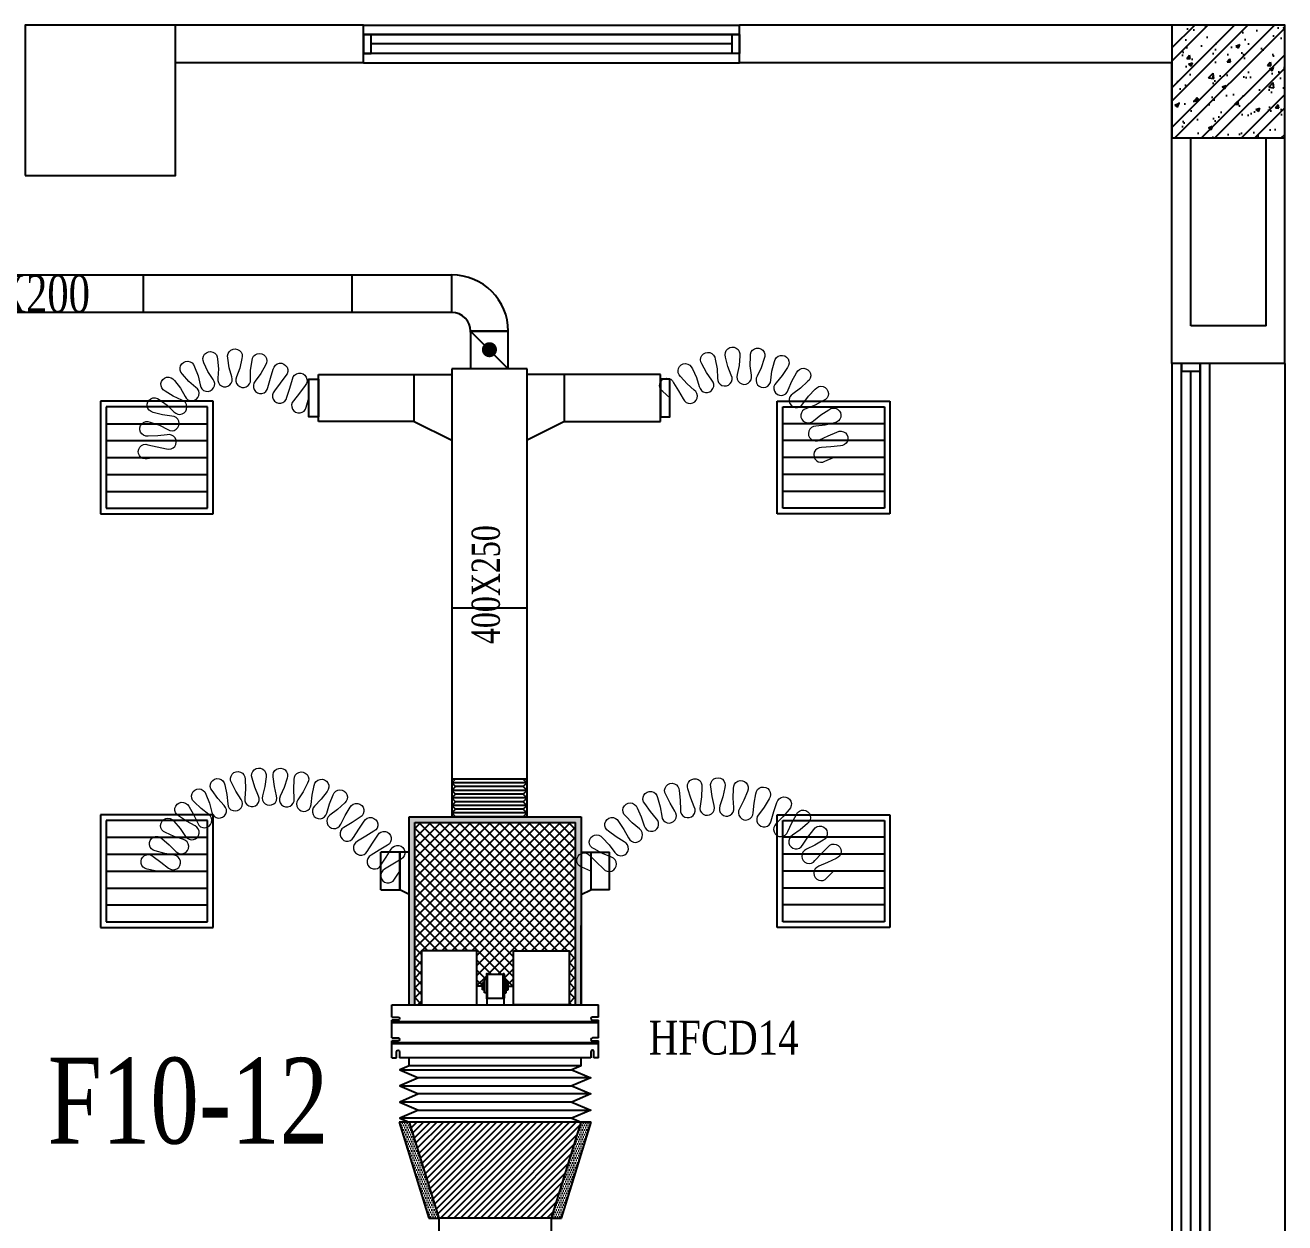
# Model space of a CAD drawing. Header units: metres. Extents: x 352651 to 1421851, y -87441 to -24441.
# Drawn here: x 1211332 to 1218032, y -62831 to -56460 of the extents above; entities that cross this region are included whole.
import ezdxf
from ezdxf.enums import TextEntityAlignment as Align

# ---------------------------------------------------------------- set-up
doc = ezdxf.new("R2010")
doc.units = ezdxf.units.M
doc.header["$LTSCALE"] = 300
doc.header["$MEASUREMENT"] = 0
for name, color, linetype in [('bat noi mem', 4, 'CONTINUOUS'), ('CUA', 8, 'CONTINUOUS'), ('CUAGIO', 2, 'CONTINUOUS'), ('KT', 1, 'CONTINUOUS'), ('NOITHAT', 145, 'CONTINUOUS'), ('THAY', 9, 'CONTINUOUS'), ('thiet bi', 11, 'CONTINUOUS'), ('TUONG', 7, 'CONTINUOUS'), ('vach', 6, 'CONTINUOUS')]:
    doc.layers.add(name, color=color, linetype=linetype)
doc.layers.add('noi mem', color=5, linetype='BATTING', lineweight=0)
doc.styles.add('PHU', font='vntimeh.shx', dxfattribs={"width": 0.8})
doc.styles.add('ROMANS', font='romans.shx', dxfattribs={"width": 0.75, "bigfont": 'romancvn.shx'})
doc.linetypes.add('BATTING', pattern='A,0.0001,-0.1,[134,ltypeshp.shx,S=0.1,R=0,X=-0.1,Y=0],-0.2,[134,ltypeshp.shx,S=0.1,R=180,X=0.1,Y=0],-0.1', length=0.4001)
pattern_1 = [(180, (1769500.941, -4848.227), (-6.25, 12.5), [0, -12.5])]

# ---------------------------------------------------------------- blocks, each defined once
blk = doc.blocks.new('cot1')
at = {"layer": 'vach'}
blk.add_lwpolyline([(-400, -400), (400, -400), (400, 400), (-400, 400)], close=True, dxfattribs=at)
blk = doc.blocks.new('SAG')
at = {"layer": 'CUAGIO'}
for p, q in [((-300, 300), (-300, -300)), ((300, 300), (-300, 300)), ((300, -300), (300, 300)), ((-300, -300), (300, -300))]:
    blk.add_line(p, q, dxfattribs=at)
at = {"layer": 'CUAGIO', "color": 8}
for p, q in [((-270, 270), (-270, -270)), ((270, 270), (-270, 270)), ((-180, -270), (-180, 270)), ((-90, -270), (-90, 270)), ((0, -270), (0, 270)), ((90, -270), (90, 270)), ((180, -270), (180, 270)), ((270, -270), (270, 270)), ((-270, -270), (270, -270))]:
    blk.add_line(p, q, dxfattribs=at)

msp = doc.modelspace()

# ---------------------------------------------------------------- hatches: boundary and pattern name
at = {"layer": 'CUAGIO'}
h = msp.add_hatch(dxfattribs=at)
h.set_pattern_fill('DOTS', color=2, scale=200, style=0)
h.set_pattern_definition([(0, (615295.287, -31132.811), (6.25, 12.5), [0, -12.5])])
h.paths.add_polyline_path([(1214260.1, -60700.3), (1214260.1, -61670.3), (1214290.1, -61670.3), (1214290.1, -60670.3), (1213374.1, -60670.3), (1213374.1, -61670.3), (1213404.1, -61670.3), (1213404.1, -60700.3)])
at = {"layer": 'CUAGIO', "ltscale": 1.5}
h = msp.add_hatch(dxfattribs=at)
h.set_pattern_fill('ANSI37', color=9, scale=300, style=0)
h.set_pattern_definition([(45, (662710.247, -1069.766), (-26.5165043, 26.5165043), []), (135, (662710.247, -1069.766), (-26.5165043, -26.5165043), [])])
h.paths.add_polyline_path([(1213735.3, -61384.3), (1213735.3, -61571.7), (1213764.7, -61571.7), (1213764.7, -61551.5), (1213775.3, -61551.5), (1213775.3, -61535.7), (1213785.2, -61535.7), (1213785.2, -61510.8, -1), (1213791.7, -61508.7), (1213874, -61508.7, -1), (1213880.5, -61510.8), (1213880.5, -61535.7), (1213890.4, -61535.7), (1213890.4, -61551.5), (1213900.9, -61551.5), (1213900.9, -61571.7), (1213930.3, -61571.7), (1213930.3, -61384.3), (1214225.3, -61384.3), (1214225.3, -61670.3), (1214260.1, -61670.3), (1214260.1, -60700.3), (1213404.1, -60700.3), (1213404.1, -61670.3), (1213440.3, -61670.3), (1213440.3, -61384.3)])
at = {"layer": 'CUAGIO'}
h = msp.add_hatch(dxfattribs=at)
h.set_pattern_fill('DOTS', color=2, scale=200, angle=180, style=0)
h.set_pattern_definition(pattern_1)
h.paths.add_polyline_path([(1213532.1, -62805.3), (1213479.8, -62805.3), (1213321.8, -62295.3), (1213374.1, -62295.3)])
h = msp.add_hatch(dxfattribs=at)
h.set_pattern_fill('ANSI31', color=256, scale=200, style=0)
h.set_pattern_definition([(45, (356591.88, -88621.382), (-17.6776695, 17.6776695), [])])
h.paths.add_polyline_path([(1213374.1, -62295.3), (1213532.1, -62805.3), (1214132.1, -62805.3), (1214290.1, -62295.3)])
h = msp.add_hatch(dxfattribs=at)
h.set_pattern_fill('DOTS', color=2, scale=200, angle=180, style=0)
h.set_pattern_definition(pattern_1)
h.paths.add_polyline_path([(1214184.5, -62805.3), (1214132.1, -62805.3), (1214290.1, -62295.3), (1214342.5, -62295.3)])
at = {"layer": 'NOITHAT', "linetype": 'Continuous'}
h = msp.add_hatch(dxfattribs=at)
h.set_pattern_fill('ANSI32,_O', color=256, scale=400)
h.set_pattern_definition([(45, (847834.75, -369750.56), (-106.066017, 106.066017), []), (45, (847905.46, -369750.56), (-106.066017, 106.066017), [])])
h.paths.add_polyline_path([(1217732.1, -56859.6), (1217732.1, -56459.6), (1217432.1, -56459.6), (1217432.1, -56859.6)])
h.paths.add_polyline_path([(1218032.1, -56859.6), (1218032.1, -56459.6), (1217732.1, -56459.6), (1217732.1, -56859.6)])
h.paths.add_polyline_path([(1217732.1, -56859.6), (1217732.1, -57059.6), (1218032.1, -57059.6), (1218032.1, -56859.6)])
h.paths.add_polyline_path([(1217732.1, -57059.6), (1217732.1, -56859.6), (1217432.1, -56859.6), (1217432.1, -57059.6)])
h = msp.add_hatch(dxfattribs=at)
h.set_pattern_fill('AR-CONC,_O', color=256, scale=30)
h.set_pattern_definition([(50, (847834.75, -369750.56), (215.178055, -18.82564), [22.5, -247.5]), (355, (847834.75, -369750.56), (-41.6254, 225.65764), [18, -198]), (100.4514, (847852.68, -369752.12), (173.552815, 206.83186), [19.12206, -210.34263]), (46.1842, (847834.75, -369690.56), (320.17231, -49.6557), [33.75, -371.25]), (96.6356, (847861.43, -369694.7), (280.39881, 292.23536), [28.68309, -315.5139]), (351.1842, (847834.75, -369690.56), (280.39858, 292.23558), [27, -297]), (21, (847864.75, -369705.56), (179.072116, -120.78567), [22.5, -247.5]), (326, (847864.75, -369705.56), (72.9946, 217.54501), [18, -198]), (71.4514, (847879.68, -369715.62), (252.06679, 96.75915), [19.12206, -210.34263]), (37.5, (847834.75, -369750.556), (3.647957, 99.868156), [0, -195.6, 0, -201, 0, -198.75]), (7.5, (847834.75, -369750.56), (78.920861, 118.323514), [0, -114.6, 0, -191.1, 0, -75.75]), (327.5, (847767.85, -369750.556), (160.146731, -6.766462), [0, -75, 0, -234, 0, -310.5]), (317.5, (847737.85, -369750.56), (174.95585, 30.031495), [0, -97.5, 0, -155.4, 0, -220.5])])
h.paths.add_polyline_path([(1217732.1, -56859.6), (1217732.1, -56459.6), (1217432.1, -56459.6), (1217432.1, -56859.6)])
h.paths.add_polyline_path([(1218032.1, -56859.6), (1218032.1, -56459.6), (1217732.1, -56459.6), (1217732.1, -56859.6)])
h.paths.add_polyline_path([(1217732.1, -56859.6), (1217732.1, -57059.6), (1218032.1, -57059.6), (1218032.1, -56859.6)])
h.paths.add_polyline_path([(1217732.1, -57059.6), (1217732.1, -56859.6), (1217432.1, -56859.6), (1217432.1, -57059.6)])

# ---------------------------------------------------------------- linework, layer by layer
at = {"layer": 'bat noi mem'}
for p, q in [((1214001.5, -60470.3), (1213601.5, -60470.3)), ((1214001.5, -60490.3), (1213601.5, -60490.3)), ((1213601.5, -60490.3), (1213621.5, -60510.3)), ((1213981.5, -60470.3), (1214001.5, -60490.3)), ((1214001.5, -60490.3), (1213981.5, -60510.3)), ((1213621.5, -60510.3), (1213601.5, -60530.3)), ((1214001.5, -60530.3), (1213601.5, -60530.3)), ((1213601.5, -60530.3), (1213621.5, -60550.3)), ((1213621.5, -60550.3), (1213601.5, -60570.3)), ((1213981.5, -60510.3), (1213621.5, -60510.3)), ((1213981.5, -60550.3), (1213621.5, -60550.3)), ((1213981.5, -60510.3), (1214001.5, -60530.3)), ((1214001.5, -60530.3), (1213981.5, -60550.3)), ((1213981.5, -60550.3), (1214001.5, -60570.3)), ((1214001.5, -60570.3), (1213601.5, -60570.3)), ((1213601.5, -60570.3), (1213621.5, -60590.3)), ((1213621.5, -60590.3), (1213601.5, -60610.3)), ((1214001.5, -60610.3), (1213601.5, -60610.3)), ((1213601.5, -60610.3), (1213621.5, -60630.3)), ((1213621.5, -60630.3), (1213601.5, -60650.3)), ((1213981.5, -60590.3), (1213621.5, -60590.3)), ((1213981.5, -60630.3), (1213621.5, -60630.3)), ((1214001.5, -60570.3), (1213981.5, -60590.3)), ((1213981.5, -60590.3), (1214001.5, -60610.3)), ((1214001.5, -60610.3), (1213981.5, -60630.3)), ((1213981.5, -60630.3), (1214001.5, -60650.3)), ((1214001.5, -60650.3), (1213601.5, -60650.3)), ((1213601.5, -60650.3), (1213621.5, -60670.3)), ((1213981.5, -60670.3), (1213621.5, -60670.3)), ((1214001.5, -60650.3), (1213981.5, -60670.3)), ((1213324.1, -62016.7), (1214240.1, -62016.7)), ((1213324.1, -62102.4), (1214240.1, -62102.4)), ((1214340.1, -62059.5), (1213424.1, -62059.5)), ((1214340.1, -62145.3), (1213424.1, -62145.3)), ((1214240.1, -62188.1), (1213324.1, -62188.1)), ((1213424.1, -62231), (1214340.1, -62231)), ((1214240.1, -62273.8), (1213324.1, -62273.8)), ((1214290.1, -62295.3), (1213374.1, -62295.3))]:
    msp.add_line(p, q, dxfattribs=at)
for points in [[(1213374.1, -61995.3), (1213324.1, -62016.7), (1213424.1, -62059.5), (1213324.1, -62102.4), (1213424.1, -62145.3), (1213324.1, -62188.1), (1213424.1, -62231), (1213324.1, -62273.8), (1213374.1, -62295.3)], [(1214290.1, -61995.3), (1214240.1, -62016.7), (1214340.1, -62059.5), (1214240.1, -62102.4), (1214340.1, -62145.3), (1214240.1, -62188.1), (1214340.1, -62231), (1214240.1, -62273.8), (1214290.1, -62295.3)]]:
    msp.add_lwpolyline(points, dxfattribs=at)
at = {"layer": 'CUA', "linetype": 'Continuous'}
for p, q in [((1213132.1, -56509.6), (1215132.1, -56509.6)), ((1215132.1, -56509.6), (1213132.1, -56509.6)), ((1215132.1, -56609.6), (1213132.1, -56609.6)), ((1215092.1, -56559.6), (1213172.1, -56559.6)), ((1217482.1, -63459.6), (1217482.1, -58259.6)), ((1217582.1, -58259.6), (1217582.1, -63459.6)), ((1217582.1, -63459.6), (1217582.1, -58259.6)), ((1217532.1, -63419.6), (1217532.1, -58299.6))]:
    msp.add_line(p, q, dxfattribs=at)
for points in [[(1213132.1, -56609.6), (1213172.1, -56609.6), (1213172.1, -56509.6), (1213132.1, -56509.6)], [(1215132.1, -56609.6), (1215092.1, -56609.6), (1215092.1, -56509.6), (1215132.1, -56509.6)], [(1217482.1, -58259.6), (1217482.1, -58299.6), (1217582.1, -58299.6), (1217582.1, -58259.6)]]:
    msp.add_lwpolyline(points, close=True, dxfattribs=at)
at = {"layer": 'CUAGIO'}
for p, q in [((1207519.6, -57788.1), (1213601.5, -57788.1)), ((1211959.6, -57788.1), (1211959.6, -57988.1)), ((1213069.6, -57788.1), (1213069.6, -57988.1)), ((1213601.5, -57988.1), (1213601.5, -57788.1)), ((1213601.5, -57988.1), (1202679.4, -57988.1)), ((1213901.5, -58088.1), (1213701.5, -58088.1)), ((1213701.5, -58088.1), (1213901.5, -58287.8)), ((1213701.5, -58092.1), (1213701.5, -58088.1)), ((1213701.5, -58088.1), (1213901.5, -58088.1)), ((1213901.5, -58287.8), (1213901.5, -58088.8)), ((1213701.5, -58092.1), (1213701.5, -58287.8)), ((1213601.5, -58287.8), (1213601.5, -60670.3)), ((1214001.5, -58287.8), (1213601.5, -58287.8)), ((1213901.5, -58287.8), (1213701.5, -58287.8)), ((1214001.5, -60670.3), (1214001.5, -58287.8)), ((1212891.5, -58567.7), (1212891.5, -58317.7)), ((1212891.5, -58317.7), (1213601.5, -58317.7)), ((1212901.5, -58317.7), (1213601.5, -58317.7)), ((1213401.5, -58567.7), (1213401.5, -58317.7)), ((1213401.5, -58567.7), (1213401.5, -58317.7)), ((1214701.4, -58317.7), (1214001.5, -58317.7)), ((1214711.4, -58317.7), (1214001.5, -58317.7)), ((1214201.5, -58567.7), (1214201.5, -58317.7)), ((1214201.5, -58567.7), (1214201.5, -58317.7)), ((1214711.4, -58567.7), (1214711.4, -58317.7)), ((1213401.5, -58567.7), (1212891.5, -58567.7)), ((1213401.5, -58567.7), (1212901.5, -58567.7)), ((1213401.5, -58567.7), (1213601.5, -58667.7)), ((1213401.5, -58567.7), (1213601.5, -58667.7)), ((1214201.5, -58567.7), (1214001.5, -58667.7)), ((1214201.5, -58567.7), (1214001.5, -58667.7)), ((1214201.5, -58567.7), (1214701.4, -58567.7)), ((1214201.5, -58567.7), (1214711.4, -58567.7)), ((1214001.5, -59560.3), (1213601.5, -59560.3)), ((1213901.5, -59560.3), (1213701.5, -59560.3)), ((1213404.1, -61670.3), (1213404.1, -60700.3)), ((1214260.1, -61670.3), (1214260.1, -60700.3)), ((1213224.4, -61059.6), (1213224.4, -60859.6)), ((1213324.1, -60859.6), (1213224.4, -60859.6)), ((1213324.1, -61059.6), (1213324.1, -60859.6)), ((1213324.1, -60859.6), (1213324.1, -61059.6)), ((1213324.1, -60859.6), (1213324.1, -61059.6)), ((1214340.1, -60859.6), (1214340.1, -61059.6)), ((1214340.1, -60859.6), (1214340.1, -61059.6)), ((1214340.1, -60859.6), (1214340.1, -61059.6)), ((1214340.1, -60859.6), (1214439.8, -60859.6)), ((1214439.8, -61059.6), (1214439.8, -60859.6)), ((1214290.1, -61670.3), (1214290.1, -61248.9))]:
    msp.add_line(p, q, dxfattribs=at)
at = {"layer": 'CUAGIO', "color": 2}
for p, q in [((1213374.1, -61670.3), (1213374.1, -60670.3)), ((1213374.1, -60670.3), (1214290.1, -60670.3)), ((1213404.1, -60700.3), (1214260.1, -60700.3)), ((1214290.1, -60670.3), (1214290.1, -61670.3)), ((1214342.5, -62295.3), (1213321.8, -62295.3)), ((1214290.1, -62295.3), (1214342.5, -62295.3)), ((1213479.8, -62805.3), (1213532.1, -62805.3)), ((1214116.7, -62805.3), (1213547.6, -62805.3)), ((1214132.1, -62805.3), (1214184.5, -62805.3))]:
    msp.add_line(p, q, dxfattribs=at)
at = {"layer": 'CUAGIO', "const_width": 40}
msp.add_lwpolyline([(1213781.5, -58185.8, 1), (1213821.5, -58185.8, 1)], format="xyb", close=True, dxfattribs=at)
at = {"layer": 'CUAGIO'}
for points in [[(1212891.5, -58542.7), (1212841.5, -58542.7), (1212841.5, -58342.7), (1212891.5, -58342.7)], [(1214711.4, -58542.7), (1214761.4, -58542.7), (1214761.4, -58342.7), (1214711.4, -58342.7)], [(1213532.1, -63055.3), (1214132.1, -63055.3), (1214132.1, -62805.3), (1213532.1, -62805.3)]]:
    msp.add_lwpolyline(points, close=True, dxfattribs=at)
for points in [[(1213374.1, -60859.6), (1213324.1, -60859.6)], [(1214290.1, -60859.6), (1214340.1, -60859.6)], [(1213224.4, -61059.6), (1213324.1, -61059.6)], [(1213374.1, -61084.8), (1213324.1, -61059.6)], [(1214290.1, -61084.8), (1214340.1, -61059.6)], [(1214439.8, -61059.6), (1214340.1, -61059.6)], [(1213321.8, -62295.3), (1213479.8, -62805.3)], [(1214132.1, -62805.3), (1214290.1, -62295.3), (1213374.1, -62295.3), (1213532.1, -62805.3)], [(1214184.5, -62805.3), (1214342.5, -62295.3)]]:
    msp.add_lwpolyline(points, dxfattribs=at)
for radius in [300, 100]:
    msp.add_arc((1213601.5, -58088.1), radius, 0, 90, dxfattribs=at)
at = {"layer": 'noi mem', "linetype": 'ByBlock', "ltscale": 1.5}
msp.add_line((1213621.5, -60470.3), (1213601.5, -60490.3), dxfattribs=at)
for points in [[(1212032.1, -58759.6), (1211981.8, -58766.2, -1.333333), (1211985, -58691.3), (1212034.6, -58702.1), (1212084, -58713.3, 1.333333), (1212087.5, -58638.3), (1212037.3, -58644.7), (1211985.5, -58645.6, -1.333333), (1211997, -58571.5), (1212046.1, -58588), (1212090.3, -58610.8, 1.333333), (1212112.3, -58539.1), (1212062.9, -58533.1), (1212013.1, -58519.1, -1.333333), (1212045.3, -58451.4), (1212087.6, -58481.3), (1212123.4, -58515.8, 1.333333), (1212165.1, -58453.5), (1212119.5, -58433.5), (1212075.8, -58405.8, -1.333333), (1212126.1, -58350.2), (1212158.1, -58391), (1212182.4, -58434.3, 1.333333), (1212240.3, -58386.6), (1212202.3, -58354.4), (1212168.4, -58315.3, -1.333333), (1212232.5, -58276.4), (1212251.5, -58324.6), (1212262.4, -58373.2, 1.333333), (1212331.5, -58344), (1212304.4, -58302.3), (1212283, -58255.1, -1.333333), (1212355.6, -58236.3), (1212359.9, -58287.9), (1212356.5, -58337.5, 1.333333), (1212431, -58329.5), (1212417, -58281.7), (1212410.2, -58230.4, -1.333333), (1212485.1, -58233.2), (1212474.4, -58283.9), (1212456.9, -58330.4, 1.333333), (1212530.6, -58344.1), (1212530.9, -58294.3), (1212539, -58243.2, -1.333333), (1212610, -58267.4), (1212585.2, -58312.8), (1212555.6, -58353.5, 1.333333), (1212623, -58386.4), (1212636.8, -58338.1), (1212651.8, -58289.6, -1.333333), (1212718.6, -58323.7), (1212688, -58364.2), (1212657.5, -58404.8, 1.333333), (1212724.2, -58438.9), (1212739.2, -58390.4), (1212754.1, -58341.9, -1.333333), (1212820.9, -58376), (1212790.4, -58416.5), (1212759.8, -58457.1, 1.333333), (1212826.6, -58491.2), (1212841.5, -58442.7)], [(1214761.4, -58442.7), (1214723.5, -58409.1, -1.333333), (1214781.3, -58361.3), (1214807.2, -58404.7), (1214832.8, -58448.1, 1.333333), (1214890.8, -58400.6), (1214853.3, -58367), (1214818.5, -58329, -1.333333), (1214880.8, -58287.3), (1214902.7, -58333.9), (1214917.7, -58381.3, 1.333333), (1214984.8, -58347.8), (1214955.9, -58307.3), (1214931.6, -58261.9, -1.333333), (1215002.4, -58237), (1215012, -58287.6), (1215014.7, -58337.2, 1.333333), (1215088, -58321.5), (1215070.1, -58275.1), (1215058, -58225, -1.333333), (1215132.7, -58218.6), (1215129.3, -58270), (1215119.6, -58318.7, 1.333333), (1215194.6, -58321.7), (1215188.7, -58272.4), (1215189.5, -58220.9, -1.333333), (1215263.4, -58233.2), (1215247.4, -58282.2), (1215225.8, -58326.9, 1.333333), (1215297.7, -58348.5), (1215304.3, -58299.3), (1215317.9, -58249.5, -1.333333), (1215386.4, -58279.9), (1215358.7, -58323.4), (1215326.7, -58361.3, 1.333333), (1215390.9, -58400.1), (1215409.6, -58354.1), (1215435.1, -58309.3, -1.333333), (1215493.9, -58355.8), (1215456.2, -58391), (1215415.8, -58419.8, 1.333333), (1215468.3, -58473.3), (1215497.9, -58433.4), (1215533.7, -58396.4, -1.333333), (1215579.1, -58456.1), (1215533.9, -58480.7), (1215487.5, -58498.6, 1.333333), (1215525.1, -58563.5), (1215563.7, -58532.2), (1215607.6, -58505.3, -1.333333), (1215636.7, -58574.4), (1215586.7, -58587), (1215537.3, -58593, 1.333333), (1215557.8, -58665.2), (1215603.1, -58644.2), (1215649.6, -58624.4, -1.333333), (1215668, -58697.2), (1215617.6, -58701.9), (1215567.2, -58706.6, 1.333333), (1215585.6, -58779.3), (1215632.1, -58759.6)], [(1212032.1, -60959.6), (1211981.8, -60949.7, -1.333333), (1212012.5, -60881.3), (1212053.4, -60912.3), (1212094.2, -60943.4, 1.333333), (1212125, -60875), (1212074.6, -60865.1), (1212024.3, -60852.5, -1.333333), (1212058.3, -60785.7), (1212098.1, -60819), (1212133.9, -60854.9, 1.333333), (1212173.5, -60791.2), (1212125.4, -60775), (1212077.9, -60754.1, -1.333333), (1212122.8, -60694), (1212156.3, -60733.5), (1212185.6, -60775, 1.333333), (1212235.4, -60719), (1212190.7, -60694.8), (1212147.5, -60666.2, -1.333333), (1212201.8, -60614.5), (1212228.2, -60659.2), (1212250, -60705.1, 1.333333), (1212308.6, -60658.2), (1212268.7, -60626.9), (1212230.9, -60591.3, -1.333333), (1212293.2, -60549.6), (1212311.7, -60598.1), (1212325.4, -60647, 1.333333), (1212391.1, -60610.8), (1212357, -60573.1), (1212325.8, -60531.6, -1.333333), (1212394.3, -60501.1), (1212404.3, -60552), (1212409.5, -60602.5, 1.333333), (1212480.4, -60577.9), (1212453.2, -60535), (1212429.5, -60488.9, -1.333333), (1212502.2, -60470.4), (1212503.4, -60522.3), (1212500, -60573, 1.333333), (1212574, -60560.7), (1212554.4, -60513.8), (1212538.9, -60464.4, -1.333333), (1212613.6, -60458.5), (1212606, -60509.8), (1212594.1, -60559.1, 1.333333), (1212669.1, -60559.6), (1212657.8, -60510.1), (1212650.8, -60458.7, -1.333333), (1212725.5, -60465.6), (1212709.3, -60514.8), (1212689.2, -60561.5, 1.333333), (1212763, -60574.7), (1212760.3, -60523.9), (1212762.1, -60472.1, -1.333333), (1212834.6, -60491.5), (1212810.3, -60537.3), (1212782.5, -60579.9, 1.333333), (1212853.1, -60605.4), (1212859, -60554.9), (1212869.6, -60504.2, -1.333333), (1212937.7, -60535.6), (1212906, -60576.6), (1212871.4, -60613.8, 1.333333), (1212936.6, -60650.9), (1212951, -60602.2), (1212970, -60553.9, -1.333333), (1213031.8, -60596.4), (1212993.6, -60631.5), (1212953.3, -60662.4, 1.333333), (1213011.2, -60709.9), (1213033.6, -60664.3), (1213060.5, -60620, -1.333333), (1213114.3, -60672.3), (1213070.8, -60700.4), (1213026.9, -60727.1, 1.333333), (1213079.3, -60780.7), (1213107, -60737.4), (1213134.6, -60694.2, -1.333333), (1213187, -60747.8), (1213143.2, -60774.4), (1213099.3, -60801.1, 1.333333), (1213151.7, -60854.7), (1213179.4, -60811.5), (1213207, -60768.2, -1.333333), (1213259.4, -60821.8), (1213215.6, -60848.5), (1213171.7, -60875.1, 1.333333), (1213224.1, -60928.8), (1213251.7, -60885.5), (1213279.4, -60842.3, -1.333333), (1213331.8, -60895.9), (1213287.9, -60922.5), (1213244.1, -60949.2, 1.333333), (1213296.5, -61002.8), (1213324.1, -60959.6)], [(1214340.1, -60959.6), (1214293.6, -60939.2, -1.333333), (1214335.4, -60877), (1214371.8, -60912.4), (1214408.1, -60947.8, 1.333333), (1214450.1, -60885.7), (1214403.6, -60865.3), (1214357.8, -60841.9, -1.333333), (1214403.3, -60782.2), (1214438, -60820), (1214468.8, -60859.8, 1.333333), (1214518.8, -60803.9), (1214475.9, -60777.7), (1214434.5, -60747.3, -1.333333), (1214488.8, -60695.7), (1214517.1, -60738.6), (1214541.1, -60782.7, 1.333333), (1214599.4, -60735.6), (1214561.3, -60702.8), (1214525.2, -60666.2, -1.333333), (1214587.1, -60623.9), (1214608.2, -60670.8), (1214624.8, -60718.2, 1.333333), (1214689.9, -60680.9), (1214657.5, -60642.6), (1214627.7, -60600.7, -1.333333), (1214695.6, -60568.7), (1214708.9, -60618.4), (1214717.8, -60667.8, 1.333333), (1214788, -60641.4), (1214762.1, -60598.4), (1214739.4, -60552.3, -1.333333), (1214811.5, -60531.6), (1214816.7, -60582.7), (1214817.6, -60633, 1.333333), (1214891.1, -60618.1), (1214872.4, -60571.5), (1214857.4, -60522.3, -1.333333), (1214931.8, -60513.4), (1214928.8, -60564.7), (1214921.7, -60614.5, 1.333333), (1214996.6, -60611.5), (1214985.6, -60562.5), (1214978.6, -60511.6, -1.333333), (1215053.5, -60514.7), (1215042.4, -60564.8), (1215027.4, -60612.8, 1.333333), (1215101.8, -60621.9), (1215098.8, -60571.7), (1215100, -60520.3, -1.333333), (1215173.5, -60535.3), (1215154.4, -60583), (1215132, -60628, 1.333333), (1215204, -60648.8), (1215209, -60598.8), (1215218.4, -60548.3, -1.333333), (1215288.6, -60574.8), (1215262.2, -60618.9), (1215232.8, -60659.7, 1.333333), (1215300.6, -60691.8), (1215313.5, -60643.2), (1215330.9, -60594.8, -1.333333), (1215395.9, -60632.2), (1215362.8, -60671.5), (1215327.3, -60707.1, 1.333333), (1215389.1, -60749.6), (1215409.6, -60703.7), (1215434.5, -60658.7, -1.333333), (1215492.7, -60706), (1215453.7, -60739.5), (1215413, -60769, 1.333333), (1215467.3, -60820.8), (1215494.8, -60778.7), (1215526.5, -60738.3, -1.333333), (1215576.5, -60794.2), (1215532.7, -60821.1), (1215487.8, -60843.7, 1.333333), (1215533.1, -60903.5), (1215567, -60866.4), (1215602.8, -60830.3, -1.333333), (1215645.7, -60891.8), (1215599.6, -60913), (1215553.4, -60934.2, 1.333333), (1215596.4, -60995.7), (1215632.1, -60959.6)]]:
    msp.add_lwpolyline(points, format="xyb", dxfattribs=at)
at = {"layer": 'THAY', "linetype": 'Continuous'}
for p, q in [((1213132.1, -56459.6), (1215132.1, -56459.6)), ((1213132.1, -56659.6), (1215132.1, -56659.6)), ((1217632.1, -58259.6), (1217632.1, -63459.6)), ((1218032.1, -58259.6), (1218032.1, -63459.6))]:
    msp.add_line(p, q, dxfattribs=at)
msp.add_lwpolyline([(1217432.1, -58259.6), (1217432.1, -63459.6), (1217582.1, -63459.6), (1217582.1, -58259.6)], close=True, dxfattribs=at)
at = {"layer": 'thiet bi'}
for p, q in [((1213764.7, -61571.7), (1213735.3, -61571.7)), ((1213764.7, -61591.9), (1213764.7, -61551.5)), ((1213775.3, -61551.5), (1213764.7, -61551.5)), ((1213775.3, -61607.7), (1213775.3, -61535.7)), ((1213785.2, -61535.7), (1213775.3, -61535.7)), ((1213785.2, -61508.7), (1213785.2, -61634.8)), ((1213785.2, -61508.7), (1213880.5, -61508.7)), ((1213791.7, -61634.8), (1213791.7, -61508.7)), ((1213874, -61634.8), (1213874, -61508.7)), ((1213880.5, -61508.7), (1213880.5, -61634.8)), ((1213880.5, -61535.7), (1213890.4, -61535.7)), ((1213890.4, -61607.7), (1213890.4, -61535.7)), ((1213890.4, -61551.5), (1213900.9, -61551.5)), ((1213900.9, -61591.9), (1213900.9, -61551.5)), ((1213900.9, -61571.7), (1213930.3, -61571.7)), ((1213775.3, -61591.9), (1213764.7, -61591.9)), ((1213785.2, -61607.7), (1213775.3, -61607.7)), ((1213785.2, -61634.8), (1213880.5, -61634.8)), ((1213788.4, -61637.1), (1213788.4, -61670.3)), ((1213877.3, -61637.1), (1213877.3, -61670.3)), ((1213880.5, -61607.7), (1213890.4, -61607.7)), ((1213890.4, -61591.9), (1213900.9, -61591.9)), ((1213283.2, -61736.3), (1213283.2, -61670.3)), ((1214382.2, -61736.3), (1214382.2, -61670.3)), ((1213283.2, -61847.3), (1213283.2, -61752.3)), ((1214381.7, -61762), (1213283.7, -61762)), ((1214381.7, -61767), (1213283.7, -61767)), ((1214382.2, -61847.3), (1214382.2, -61752.3)), ((1213283.2, -61952.3), (1213283.2, -61863.3)), ((1214381.7, -61873), (1213283.7, -61873)), ((1214381.7, -61878.5), (1213283.7, -61878.5)), ((1214382.2, -61952.3), (1214382.2, -61863.3)), ((1214341.6, -61952.3), (1213323.8, -61952.3)), ((1213374.1, -61995.3), (1213374.1, -61952.3)), ((1214290.1, -61995.3), (1214290.1, -61952.3)), ((1214290.1, -61995.3), (1213374.1, -61995.3))]:
    msp.add_line(p, q, dxfattribs=at)
for points in [[(1213735.3, -61384.3), (1213440.3, -61384.3), (1213440.3, -61670.3), (1213735.3, -61670.3)], [(1213930.3, -61384.3), (1214225.3, -61384.3), (1214225.3, -61670.3), (1213930.3, -61670.3)]]:
    msp.add_lwpolyline(points, close=True, dxfattribs=at)
for points in [[(1213283.2, -61670.3), (1214382.2, -61670.3)], [(1213283.2, -61847.3), (1213283.2, -61752.3)], [(1214382.2, -61847.3), (1214382.2, -61752.3)], [(1213283.2, -61952.3), (1213307.8, -61952.3)], [(1214382.2, -61952.3), (1214357.6, -61952.3)]]:
    msp.add_lwpolyline(points, dxfattribs=at)
for points in [[(1213283.2, -61736.3), (1213315.8, -61736.3, -1), (1213315.8, -61752.3), (1213283.2, -61752.3)], [(1214382.2, -61736.3), (1214349.6, -61736.3, 1), (1214349.6, -61752.3), (1214382.2, -61752.3)], [(1213283.2, -61847.3), (1213315.8, -61847.3, -1), (1213315.8, -61863.3), (1213283.2, -61863.3)], [(1214382.2, -61847.3), (1214349.6, -61847.3, 1), (1214349.6, -61863.3), (1214382.2, -61863.3)], [(1213307.8, -61952.3), (1213307.8, -61920.3, -1), (1213323.8, -61920.3), (1213323.8, -61952.3)], [(1214357.6, -61952.3), (1214357.6, -61920.3, 1), (1214341.6, -61920.3), (1214341.6, -61952.3)]]:
    msp.add_lwpolyline(points, format="xyb", dxfattribs=at)
for centre, start, end in [((1213788.4, -61509.7), 18.04953, 161.95047), ((1213877.3, -61509.7), 18.04953, 161.95047), ((1213788.4, -61633.7), 198.04953, 341.95047), ((1213877.3, -61633.7), 198.04953, 341.95047)]:
    msp.add_arc(centre, 3.41, start, end, dxfattribs=at)
at = {"layer": 'TUONG'}
for p, q in [((1213132.1, -56459.6), (1212132.1, -56459.6)), ((1213132.1, -56659.6), (1213132.1, -56459.6)), ((1217432.1, -56459.6), (1215132.1, -56459.6)), ((1215132.1, -56659.6), (1215132.1, -56459.6)), ((1218032.1, -57259.6), (1218032.1, -56459.6)), ((1213132.1, -56659.6), (1212132.1, -56659.6)), ((1217432.1, -56659.6), (1215132.1, -56659.6)), ((1217432.1, -58259.6), (1217432.1, -56659.6)), ((1217532.1, -58059.6), (1217532.1, -57059.6)), ((1217932.1, -58059.6), (1217932.1, -57059.6)), ((1218032.1, -58259.6), (1218032.1, -57159.6)), ((1217932.1, -58059.6), (1217532.1, -58059.6)), ((1218032.1, -58259.6), (1217432.1, -58259.6))]:
    msp.add_line(p, q, dxfattribs=at)
at = {"layer": 'vach'}
msp.add_lwpolyline([(1217432.1, -57059.6), (1218032.1, -57059.6), (1218032.1, -56459.6), (1217432.1, -56459.6)], close=True, dxfattribs=at)

# ---------------------------------------------------------------- block references
at = {"layer": 'CUAGIO', "rotation": 270}
for p in [(1212032.1, -58759.6), (1212032.1, -60959.6)]:
    msp.add_blockref('SAG', p, dxfattribs=at)
at = {"layer": 'CUAGIO', "xscale": -1, "rotation": 90}
for p in [(1215632.1, -58759.6), (1215632.1, -60959.6)]:
    msp.add_blockref('SAG', p, dxfattribs=at)
at = {"layer": 'vach'}
msp.add_blockref('cot1', (1211732.1, -56859.6), dxfattribs=at)

# ---------------------------------------------------------------- texts
at = {"layer": 'CUAGIO', "color": 2, "style": 'PHU', "width": 0.75}
msp.add_text('200x200', height=200, dxfattribs=at).set_placement((1211254.9, -57988.1), align=Align.CENTER)
msp.add_text('400x250', height=150, rotation=90, dxfattribs=at).set_placement((1213856.8, -59435.7), align=Align.CENTER)
at = {"layer": 'CUAGIO', "color": 2, "insert": (1214648.6, -61938.4), "char_height": 180, "width": 795.013, "attachment_point": 7, "style": 'PHU'}
msp.add_mtext('hfcd14', dxfattribs=at)
at = {"layer": 'KT', "ltscale": 1.5, "insert": (1211452.1, -61952.7), "char_height": 456.096, "width": 2517.297, "attachment_point": 1, "style": 'ROMANS'}
msp.add_mtext('{\\fTimes New Roman|b0|i0|c0|p18;F10-12}', dxfattribs=at)

doc.saveas('drawing.dxf')
